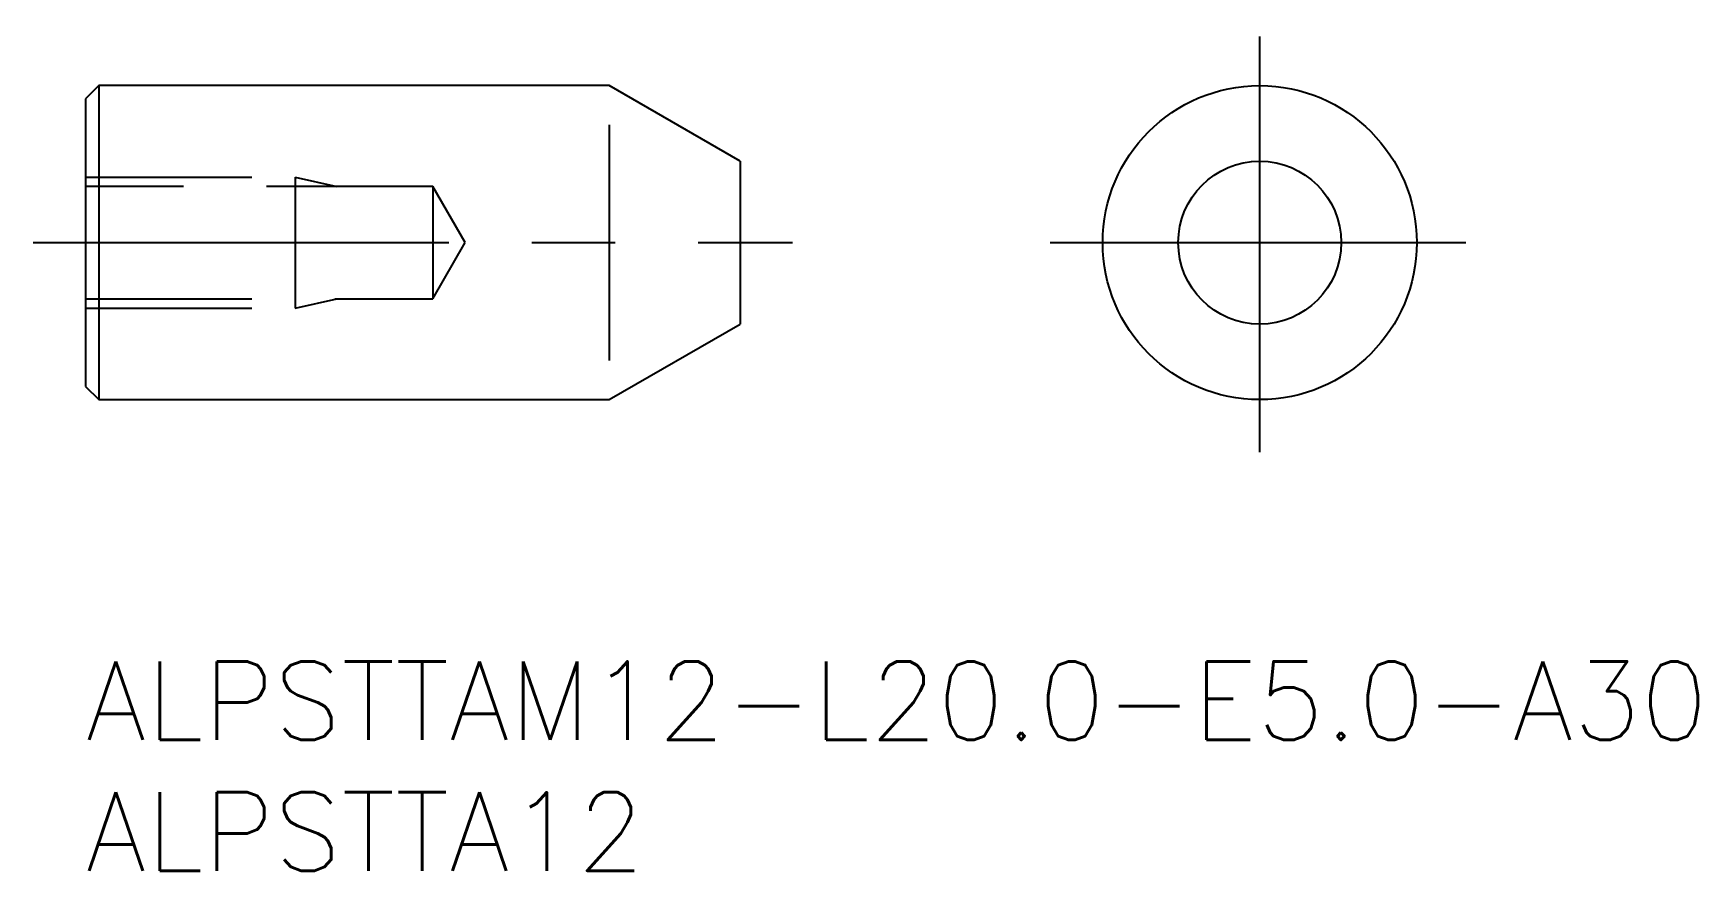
# Model space of a CAD drawing. Extents: x -2 to 61.6, y -8 to 24.
import ezdxf

# ---------------------------------------------------------------- set-up
doc = ezdxf.new("R2010")
doc.units = 0
doc.header["$LTSCALE"] = 0.5
doc.linetypes.add('CENTER', pattern=[50.8, 31.75, -6.35, 6.35, -6.35])
doc.linetypes.add('DASHED', pattern=[19.05, 12.7, -6.35])
for name, color, linetype in [('MSM_CENTER', 1, 'CENTER'), ('MSM_CONTINUOUS', 7, 'CONTINUOUS'), ('MSM_DASHED', 4, 'DASHED'), ('MSM_NARROW', 5, 'CONTINUOUS'), ('MSM_PART_NUMBER', 7, 'CONTINUOUS')]:
    doc.layers.add(name, color=color, linetype=linetype)
doc.styles.get("Standard").update_dxf_attribs({"font": 'txt.shx', "height": 3, "bigfont": 'bigfont.shx'})

# ---------------------------------------------------------------- blocks, each defined once
blk = doc.blocks.new('*U13')
at = {"layer": 'MSM_PART_NUMBER'}
blk.add_text('ALPSTTAM12-L20.0-E5.0-A30', height=3, dxfattribs=at).set_placement((0, -3))
blk = doc.blocks.new('*U14')
at = {"layer": 'MSM_PART_NUMBER'}
blk.add_text('ALPSTTA12', height=3, dxfattribs=at).set_placement((0, -8))

msp = doc.modelspace()

# ---------------------------------------------------------------- linework, layer by layer
at = {"layer": 'MSM_CENTER'}
for p, q in [((44.854, 8), (44.854, 24)), ((-2, 16), (27, 16)), ((36.854, 16), (52.854, 16))]:
    msp.add_line(p, q, dxfattribs=at)
at = {"layer": 'MSM_CONTINUOUS'}
for p, q in [((0.5, 22), (0, 21.5)), ((20, 22), (0.5, 22)), ((0.5, 22), (0.5, 10)), ((25, 19.113), (20, 22)), ((0, 21.5), (0, 10.5)), ((25, 19.113), (25, 12.887)), ((20, 10), (25, 12.887)), ((0, 10.5), (0.5, 10)), ((0.5, 10), (20, 10))]:
    msp.add_line(p, q, dxfattribs=at)
for radius in [6, 3.113]:
    msp.add_circle((44.854, 16), radius, dxfattribs=at)
at = {"layer": 'MSM_DASHED'}
for p, q in [((0, 18.5), (8, 18.5)), ((8, 18.5), (8, 13.5)), ((8, 18.5), (9.6, 18.15)), ((13.259, 18.15), (0, 18.15)), ((14.5, 16), (13.259, 18.15)), ((13.259, 18.15), (13.259, 13.85)), ((13.259, 13.85), (14.5, 16)), ((0, 13.85), (13.259, 13.85)), ((0, 13.5), (8, 13.5)), ((8, 13.5), (9.6, 13.85))]:
    msp.add_line(p, q, dxfattribs=at)
at = {"layer": 'MSM_NARROW'}
msp.add_line((20, 20.5), (20, 11.5), dxfattribs=at)

# ---------------------------------------------------------------- block references
at = {"layer": 'MSM_CONTINUOUS'}
for name in ['*U13', '*U14']:
    msp.add_blockref(name, (0, 0), dxfattribs=at)

doc.saveas('drawing.dxf')
